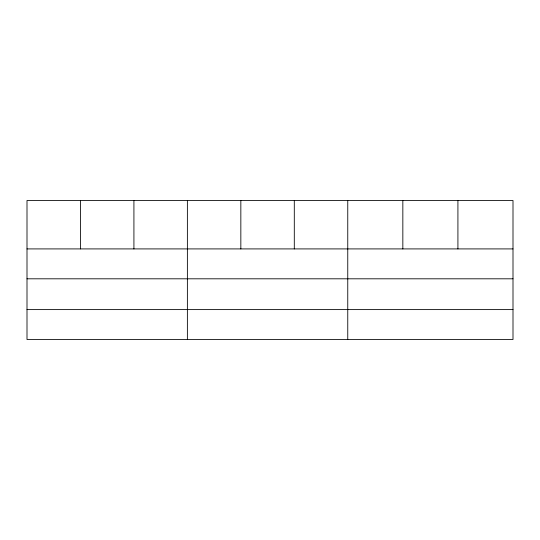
<?xml version="1.0" encoding="UTF-8"?>
<svg xmlns="http://www.w3.org/2000/svg" width="540" height="540" viewBox="0 0 540 540"><rect width="100%" height="100%" fill="white"/><g stroke="black" fill="none" stroke-linecap="round" stroke-linejoin="round"><path stroke-width="0.81" d="M513 278.809L513 200.502L27 200.502L27 339.498L513 339.498L513 278.809L27 278.809M27 248.913L513 248.913M27 309.602L513 309.602M457.92 200.502L457.92 248.913M402.84 200.502L402.84 248.913M347.76 200.502L347.76 339.498M294.3 200.502L294.3 248.913M240.84 200.502L240.84 248.913M187.38 200.502L187.38 339.498M133.92 200.502L133.92 248.913M80.46 200.502L80.46 248.913"/></g></svg>
